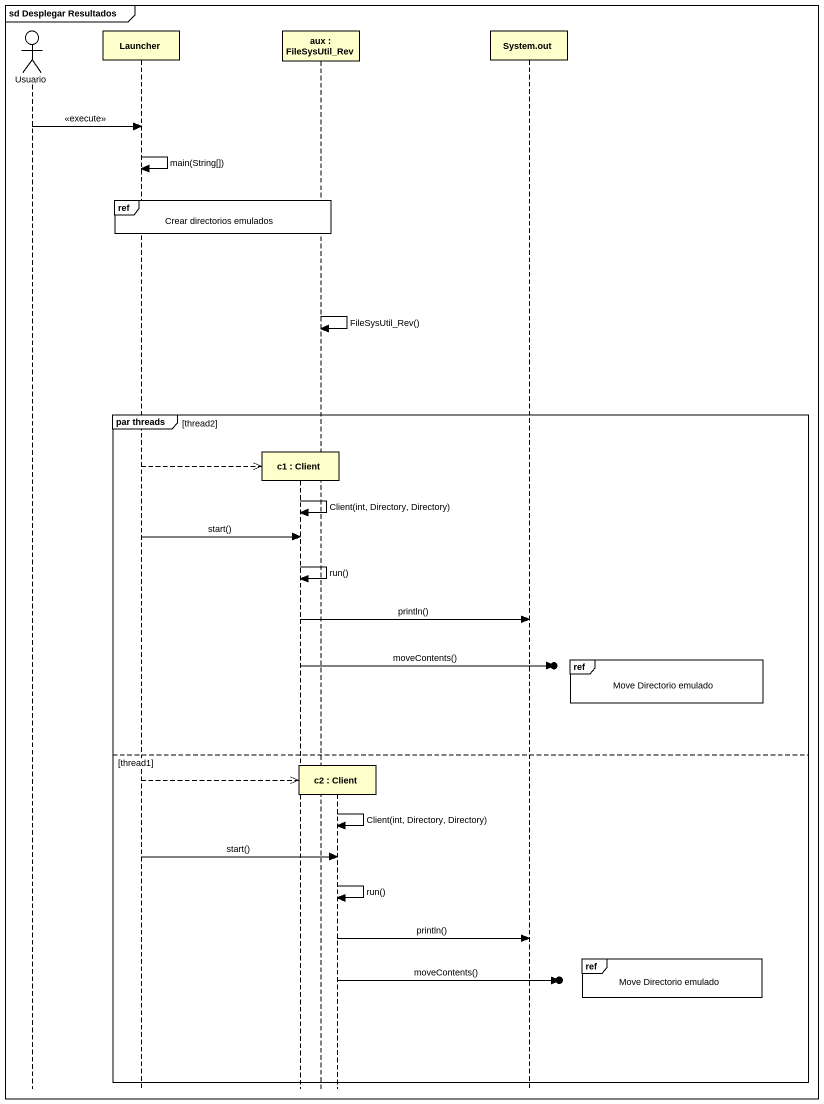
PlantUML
@startuml
mainframe sd Desplegar Resultados
hide footbox
actor Usuario
participant Launcher
participant "c1 : Client" as c1
participant "aux : FileSysUtil_Rev" as aux
participant "c2 : Client" as c2
participant "System.out" as System_out

Usuario -> Launcher : <<execute>>
Launcher -> Launcher : main(String[])
ref over Launcher, c1, aux : Crear directorios emulados
aux -> aux : FileSysUtil_Rev()
group par threads [thread2]
  Launcher -->> c1 **
  c1 -> c1 : Client(int, Directory, Directory)
  Launcher -> c1 : start()
  c1 -> c1 : run()
  c1 -> System_out : println()
  ref over System_out : Move Directorio emulado
  c1 ->o] : moveContents()
else thread1
  Launcher -->> c2 **
  c2 -> c2 : Client(int, Directory, Directory)
  Launcher -> c2 : start()
  c2 -> c2 : run()
  c2 -> System_out : println()
  ref over System_out : Move Directorio emulado
  c2 ->o] : moveContents()
end
@enduml
